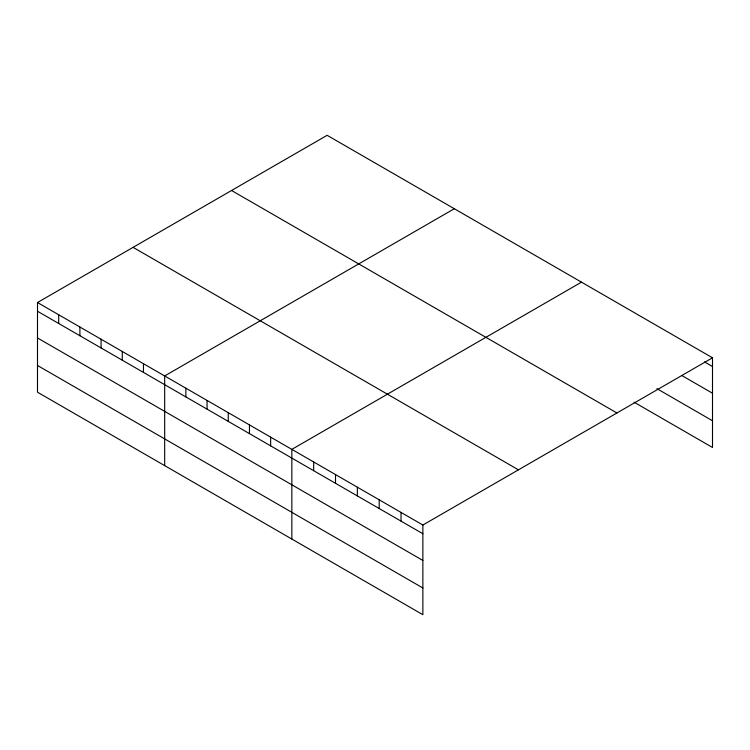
<?xml version="1.0" encoding="UTF-8"?>
<svg xmlns="http://www.w3.org/2000/svg" width="750" height="750" viewBox="0 0 750 750"><rect width="100%" height="100%" fill="white"/><g stroke="black" fill="none" stroke-linecap="round" stroke-linejoin="round"><path stroke-width="1.12" d="M422.869 560.447L422.869 525.019L37.5 302.531L37.5 392.203L422.869 614.691L422.869 560.447L37.5 337.959M634.087 402.197L712.5 447.469L712.5 357.797L327.131 135.309L37.5 302.531M454.303 208.734L164.672 375.947L164.672 465.619M581.475 282.15L291.844 449.372L291.844 539.044M422.869 525.019L712.5 357.797M704.559 361.931L712.5 366.516M681.731 375.469L712.5 393.234M656.916 388.659L712.5 420.759M231.553 190.491L616.922 412.978M133.078 247.35L518.447 469.838M37.5 311.25L422.869 533.738M37.5 365.484L422.869 587.972M401.025 512.409L401.025 521.128M379.191 499.8L379.191 508.519M357.356 487.2L357.356 495.909M335.512 474.591L335.512 483.309M313.678 461.981L313.678 470.7M270.647 437.137L270.647 445.856M249.45 424.903L249.45 433.612M228.253 412.659L228.253 421.378M207.056 400.425L207.056 409.144M185.869 388.191L185.869 396.909M143.475 363.712L143.475 372.431M122.278 351.478L122.278 360.197M101.081 339.244L101.081 347.963M79.894 327L79.894 335.719M58.697 314.766L58.697 323.484"/></g></svg>
